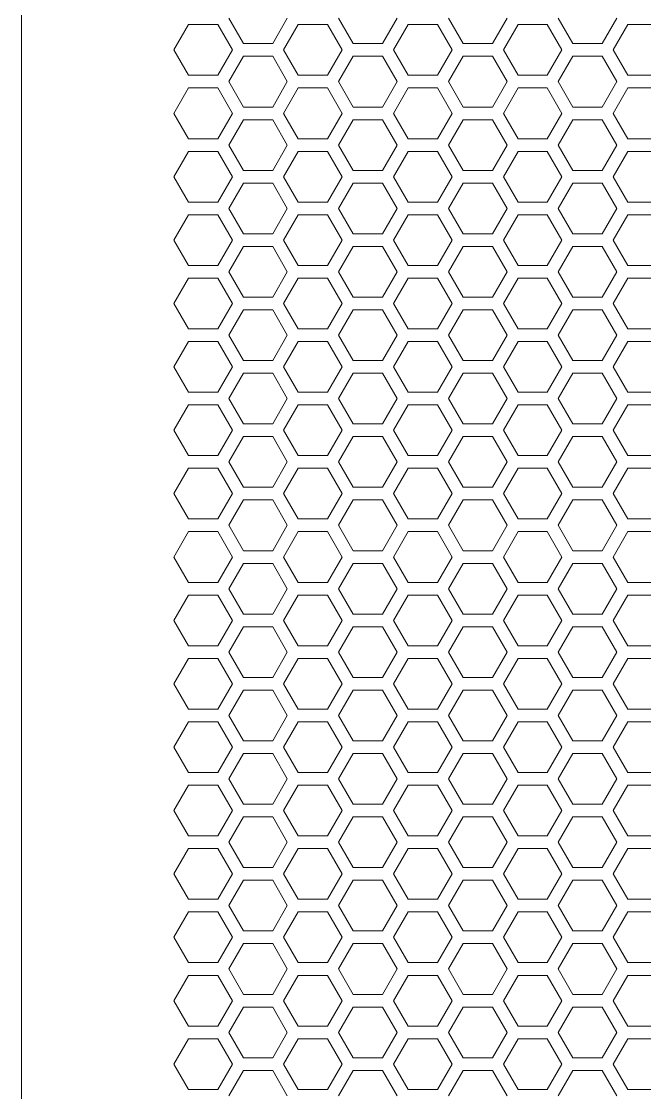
# Model space of a CAD drawing. Header units: millimetres. Extents: x 0 to 60, y -18 to 180.
# Drawn here: x 0 to 14.74, y 32.68 to 58.03 of the extents above; entities that cross this region are included whole.
import ezdxf

# ---------------------------------------------------------------- set-up
doc = ezdxf.new("R2010")
doc.units = ezdxf.units.MM

msp = doc.modelspace()

# ---------------------------------------------------------------- linework, layer by layer
at = {"lineweight": 5}
msp.add_line((0, 179), (0, 0), dxfattribs=at)
at = {"color": 0, "lineweight": 5}
for p, q in [((4.902, 58.108), (5.249, 57.508)), ((5.942, 57.508), (6.288, 58.108)), ((7.5, 58.108), (7.847, 57.508)), ((8.54, 57.508), (8.886, 58.108)), ((10.098, 58.108), (10.445, 57.508)), ((11.138, 57.508), (11.484, 58.108)), ((12.696, 58.108), (13.043, 57.508)), ((13.736, 57.508), (14.082, 58.108)), ((3.95, 57.958), (3.603, 57.358)), ((4.643, 57.958), (3.95, 57.958)), ((4.989, 57.358), (4.643, 57.958)), ((6.548, 57.958), (6.201, 57.358)), ((7.241, 57.958), (6.548, 57.958)), ((7.587, 57.358), (7.241, 57.958)), ((9.146, 57.958), (8.799, 57.358)), ((9.839, 57.958), (9.146, 57.958)), ((10.185, 57.358), (9.839, 57.958)), ((11.744, 57.958), (11.397, 57.358)), ((12.437, 57.958), (11.744, 57.958)), ((12.783, 57.358), (12.437, 57.958)), ((14.342, 57.958), (13.995, 57.358)), ((15.035, 57.958), (14.342, 57.958)), ((3.603, 57.358), (3.95, 56.758)), ((4.643, 56.758), (4.989, 57.358)), ((5.249, 57.508), (5.942, 57.508)), ((6.201, 57.358), (6.548, 56.758)), ((7.241, 56.758), (7.587, 57.358)), ((7.847, 57.508), (8.54, 57.508)), ((8.799, 57.358), (9.146, 56.758)), ((9.839, 56.758), (10.185, 57.358)), ((10.445, 57.508), (11.138, 57.508)), ((11.397, 57.358), (11.744, 56.758)), ((12.437, 56.758), (12.783, 57.358)), ((13.043, 57.508), (13.736, 57.508)), ((13.995, 57.358), (14.342, 56.758)), ((5.249, 57.208), (4.902, 56.608)), ((5.942, 57.208), (5.249, 57.208)), ((6.288, 56.608), (5.942, 57.208)), ((7.847, 57.208), (7.5, 56.608)), ((8.54, 57.208), (7.847, 57.208)), ((8.886, 56.608), (8.54, 57.208)), ((10.445, 57.208), (10.098, 56.608)), ((11.138, 57.208), (10.445, 57.208)), ((11.484, 56.608), (11.138, 57.208)), ((13.043, 57.208), (12.696, 56.608)), ((13.736, 57.208), (13.043, 57.208)), ((14.082, 56.608), (13.736, 57.208)), ((3.95, 56.758), (4.643, 56.758)), ((4.902, 56.608), (5.249, 56.008)), ((5.942, 56.008), (6.288, 56.608)), ((6.548, 56.758), (7.241, 56.758)), ((7.5, 56.608), (7.847, 56.008)), ((8.54, 56.008), (8.886, 56.608)), ((9.146, 56.758), (9.839, 56.758)), ((10.098, 56.608), (10.445, 56.008)), ((11.138, 56.008), (11.484, 56.608)), ((11.744, 56.758), (12.437, 56.758)), ((12.696, 56.608), (13.043, 56.008)), ((13.736, 56.008), (14.082, 56.608)), ((14.342, 56.758), (15.035, 56.758)), ((3.95, 56.458), (3.603, 55.858)), ((4.643, 56.458), (3.95, 56.458)), ((4.989, 55.858), (4.643, 56.458)), ((6.548, 56.458), (6.201, 55.858)), ((7.241, 56.458), (6.548, 56.458)), ((7.587, 55.858), (7.241, 56.458)), ((9.146, 56.458), (8.799, 55.858)), ((9.839, 56.458), (9.146, 56.458)), ((10.185, 55.858), (9.839, 56.458)), ((11.744, 56.458), (11.397, 55.858)), ((12.437, 56.458), (11.744, 56.458)), ((12.783, 55.858), (12.437, 56.458)), ((14.342, 56.458), (13.995, 55.858)), ((15.035, 56.458), (14.342, 56.458)), ((3.603, 55.858), (3.95, 55.258)), ((4.643, 55.258), (4.989, 55.858)), ((5.249, 56.008), (5.942, 56.008)), ((6.201, 55.858), (6.548, 55.258)), ((7.241, 55.258), (7.587, 55.858)), ((7.847, 56.008), (8.54, 56.008)), ((8.799, 55.858), (9.146, 55.258)), ((9.839, 55.258), (10.185, 55.858)), ((10.445, 56.008), (11.138, 56.008)), ((11.397, 55.858), (11.744, 55.258)), ((12.437, 55.258), (12.783, 55.858)), ((13.043, 56.008), (13.736, 56.008)), ((13.995, 55.858), (14.342, 55.258)), ((5.249, 55.708), (4.902, 55.108)), ((5.942, 55.708), (5.249, 55.708)), ((6.288, 55.108), (5.942, 55.708)), ((7.847, 55.708), (7.5, 55.108)), ((8.54, 55.708), (7.847, 55.708)), ((8.886, 55.108), (8.54, 55.708)), ((10.445, 55.708), (10.098, 55.108)), ((11.138, 55.708), (10.445, 55.708)), ((11.484, 55.108), (11.138, 55.708)), ((13.043, 55.708), (12.696, 55.108)), ((13.736, 55.708), (13.043, 55.708)), ((14.082, 55.108), (13.736, 55.708)), ((3.95, 55.258), (4.643, 55.258)), ((4.902, 55.108), (5.249, 54.508)), ((5.942, 54.508), (6.288, 55.108)), ((6.548, 55.258), (7.241, 55.258)), ((7.5, 55.108), (7.847, 54.508)), ((8.54, 54.508), (8.886, 55.108)), ((9.146, 55.258), (9.839, 55.258)), ((10.098, 55.108), (10.445, 54.508)), ((11.138, 54.508), (11.484, 55.108)), ((11.744, 55.258), (12.437, 55.258)), ((12.696, 55.108), (13.043, 54.508)), ((13.736, 54.508), (14.082, 55.108)), ((14.342, 55.258), (15.035, 55.258)), ((3.95, 54.958), (3.603, 54.358)), ((4.643, 54.958), (3.95, 54.958)), ((4.989, 54.358), (4.643, 54.958)), ((6.548, 54.958), (6.201, 54.358)), ((7.241, 54.958), (6.548, 54.958)), ((7.587, 54.358), (7.241, 54.958)), ((9.146, 54.958), (8.799, 54.358)), ((9.839, 54.958), (9.146, 54.958)), ((10.185, 54.358), (9.839, 54.958)), ((11.744, 54.958), (11.397, 54.358)), ((12.437, 54.958), (11.744, 54.958)), ((12.783, 54.358), (12.437, 54.958)), ((14.342, 54.958), (13.995, 54.358)), ((15.035, 54.958), (14.342, 54.958)), ((5.249, 54.508), (5.942, 54.508)), ((7.847, 54.508), (8.54, 54.508)), ((10.445, 54.508), (11.138, 54.508)), ((13.043, 54.508), (13.736, 54.508)), ((3.603, 54.358), (3.95, 53.758)), ((4.643, 53.758), (4.989, 54.358)), ((6.201, 54.358), (6.548, 53.758)), ((7.241, 53.758), (7.587, 54.358)), ((8.799, 54.358), (9.146, 53.758)), ((9.839, 53.758), (10.185, 54.358)), ((11.397, 54.358), (11.744, 53.758)), ((12.437, 53.758), (12.783, 54.358)), ((13.995, 54.358), (14.342, 53.758)), ((5.249, 54.208), (4.902, 53.608)), ((5.942, 54.208), (5.249, 54.208)), ((6.288, 53.608), (5.942, 54.208)), ((7.847, 54.208), (7.5, 53.608)), ((8.54, 54.208), (7.847, 54.208)), ((8.886, 53.608), (8.54, 54.208)), ((10.445, 54.208), (10.098, 53.608)), ((11.138, 54.208), (10.445, 54.208)), ((11.484, 53.608), (11.138, 54.208)), ((13.043, 54.208), (12.696, 53.608)), ((13.736, 54.208), (13.043, 54.208)), ((14.082, 53.608), (13.736, 54.208)), ((3.95, 53.758), (4.643, 53.758)), ((6.548, 53.758), (7.241, 53.758)), ((9.146, 53.758), (9.839, 53.758)), ((11.744, 53.758), (12.437, 53.758)), ((14.342, 53.758), (15.035, 53.758)), ((4.902, 53.608), (5.249, 53.008)), ((5.942, 53.008), (6.288, 53.608)), ((7.5, 53.608), (7.847, 53.008)), ((8.54, 53.008), (8.886, 53.608)), ((10.098, 53.608), (10.445, 53.008)), ((11.138, 53.008), (11.484, 53.608)), ((12.696, 53.608), (13.043, 53.008)), ((13.736, 53.008), (14.082, 53.608)), ((3.95, 53.458), (3.603, 52.858)), ((4.643, 53.458), (3.95, 53.458)), ((4.989, 52.858), (4.643, 53.458)), ((6.548, 53.458), (6.201, 52.858)), ((7.241, 53.458), (6.548, 53.458)), ((7.587, 52.858), (7.241, 53.458)), ((9.146, 53.458), (8.799, 52.858)), ((9.839, 53.458), (9.146, 53.458)), ((10.185, 52.858), (9.839, 53.458)), ((11.744, 53.458), (11.397, 52.858)), ((12.437, 53.458), (11.744, 53.458)), ((12.783, 52.858), (12.437, 53.458)), ((14.342, 53.458), (13.995, 52.858)), ((15.035, 53.458), (14.342, 53.458)), ((5.249, 53.008), (5.942, 53.008)), ((7.847, 53.008), (8.54, 53.008)), ((10.445, 53.008), (11.138, 53.008)), ((13.043, 53.008), (13.736, 53.008)), ((3.603, 52.858), (3.95, 52.258)), ((4.643, 52.258), (4.989, 52.858)), ((6.201, 52.858), (6.548, 52.258)), ((7.241, 52.258), (7.587, 52.858)), ((8.799, 52.858), (9.146, 52.258)), ((9.839, 52.258), (10.185, 52.858)), ((11.397, 52.858), (11.744, 52.258)), ((12.437, 52.258), (12.783, 52.858)), ((13.995, 52.858), (14.342, 52.258)), ((5.249, 52.708), (4.902, 52.108)), ((5.942, 52.708), (5.249, 52.708)), ((6.288, 52.108), (5.942, 52.708)), ((7.847, 52.708), (7.5, 52.108)), ((8.54, 52.708), (7.847, 52.708)), ((8.886, 52.108), (8.54, 52.708)), ((10.445, 52.708), (10.098, 52.108)), ((11.138, 52.708), (10.445, 52.708)), ((11.484, 52.108), (11.138, 52.708)), ((13.043, 52.708), (12.696, 52.108)), ((13.736, 52.708), (13.043, 52.708)), ((14.082, 52.108), (13.736, 52.708)), ((3.95, 52.258), (4.643, 52.258)), ((6.548, 52.258), (7.241, 52.258)), ((9.146, 52.258), (9.839, 52.258)), ((11.744, 52.258), (12.437, 52.258)), ((14.342, 52.258), (15.035, 52.258)), ((4.902, 52.108), (5.249, 51.508)), ((5.942, 51.508), (6.288, 52.108)), ((7.5, 52.108), (7.847, 51.508)), ((8.54, 51.508), (8.886, 52.108)), ((10.098, 52.108), (10.445, 51.508)), ((11.138, 51.508), (11.484, 52.108)), ((12.696, 52.108), (13.043, 51.508)), ((13.736, 51.508), (14.082, 52.108)), ((3.95, 51.958), (3.603, 51.358)), ((4.643, 51.958), (3.95, 51.958)), ((4.989, 51.358), (4.643, 51.958)), ((6.548, 51.958), (6.201, 51.358)), ((7.241, 51.958), (6.548, 51.958)), ((7.587, 51.358), (7.241, 51.958)), ((9.146, 51.958), (8.799, 51.358)), ((9.839, 51.958), (9.146, 51.958)), ((10.185, 51.358), (9.839, 51.958)), ((11.744, 51.958), (11.397, 51.358)), ((12.437, 51.958), (11.744, 51.958)), ((12.783, 51.358), (12.437, 51.958)), ((14.342, 51.958), (13.995, 51.358)), ((15.035, 51.958), (14.342, 51.958)), ((5.249, 51.508), (5.942, 51.508)), ((7.847, 51.508), (8.54, 51.508)), ((10.445, 51.508), (11.138, 51.508)), ((13.043, 51.508), (13.736, 51.508)), ((3.603, 51.358), (3.95, 50.758)), ((4.643, 50.758), (4.989, 51.358)), ((5.249, 51.208), (4.902, 50.608)), ((5.942, 51.208), (5.249, 51.208)), ((6.288, 50.608), (5.942, 51.208)), ((6.201, 51.358), (6.548, 50.758)), ((7.241, 50.758), (7.587, 51.358)), ((7.847, 51.208), (7.5, 50.608)), ((8.54, 51.208), (7.847, 51.208)), ((8.886, 50.608), (8.54, 51.208)), ((8.799, 51.358), (9.146, 50.758)), ((9.839, 50.758), (10.185, 51.358)), ((10.445, 51.208), (10.098, 50.608)), ((11.138, 51.208), (10.445, 51.208)), ((11.484, 50.608), (11.138, 51.208)), ((11.397, 51.358), (11.744, 50.758)), ((12.437, 50.758), (12.783, 51.358)), ((13.043, 51.208), (12.696, 50.608)), ((13.736, 51.208), (13.043, 51.208)), ((14.082, 50.608), (13.736, 51.208)), ((13.995, 51.358), (14.342, 50.758)), ((3.95, 50.758), (4.643, 50.758)), ((6.548, 50.758), (7.241, 50.758)), ((9.146, 50.758), (9.839, 50.758)), ((11.744, 50.758), (12.437, 50.758)), ((14.342, 50.758), (15.035, 50.758)), ((3.95, 50.458), (3.603, 49.858)), ((4.643, 50.458), (3.95, 50.458)), ((4.989, 49.858), (4.643, 50.458)), ((4.902, 50.608), (5.249, 50.008)), ((5.942, 50.008), (6.288, 50.608)), ((6.548, 50.458), (6.201, 49.858)), ((7.241, 50.458), (6.548, 50.458)), ((7.587, 49.858), (7.241, 50.458)), ((7.5, 50.608), (7.847, 50.008)), ((8.54, 50.008), (8.886, 50.608)), ((9.146, 50.458), (8.799, 49.858)), ((9.839, 50.458), (9.146, 50.458)), ((10.185, 49.858), (9.839, 50.458)), ((10.098, 50.608), (10.445, 50.008)), ((11.138, 50.008), (11.484, 50.608)), ((11.744, 50.458), (11.397, 49.858)), ((12.437, 50.458), (11.744, 50.458)), ((12.783, 49.858), (12.437, 50.458)), ((12.696, 50.608), (13.043, 50.008)), ((13.736, 50.008), (14.082, 50.608)), ((14.342, 50.458), (13.995, 49.858)), ((15.035, 50.458), (14.342, 50.458)), ((5.249, 50.008), (5.942, 50.008)), ((7.847, 50.008), (8.54, 50.008)), ((10.445, 50.008), (11.138, 50.008)), ((13.043, 50.008), (13.736, 50.008)), ((3.603, 49.858), (3.95, 49.258)), ((4.643, 49.258), (4.989, 49.858)), ((5.249, 49.708), (4.902, 49.108)), ((5.942, 49.708), (5.249, 49.708)), ((6.288, 49.108), (5.942, 49.708)), ((6.201, 49.858), (6.548, 49.258)), ((7.241, 49.258), (7.587, 49.858)), ((7.847, 49.708), (7.5, 49.108)), ((8.54, 49.708), (7.847, 49.708)), ((8.886, 49.108), (8.54, 49.708)), ((8.799, 49.858), (9.146, 49.258)), ((9.839, 49.258), (10.185, 49.858)), ((10.445, 49.708), (10.098, 49.108)), ((11.138, 49.708), (10.445, 49.708)), ((11.484, 49.108), (11.138, 49.708)), ((11.397, 49.858), (11.744, 49.258)), ((12.437, 49.258), (12.783, 49.858)), ((13.043, 49.708), (12.696, 49.108)), ((13.736, 49.708), (13.043, 49.708)), ((14.082, 49.108), (13.736, 49.708)), ((13.995, 49.858), (14.342, 49.258)), ((3.95, 49.258), (4.643, 49.258)), ((6.548, 49.258), (7.241, 49.258)), ((9.146, 49.258), (9.839, 49.258)), ((11.744, 49.258), (12.437, 49.258)), ((14.342, 49.258), (15.035, 49.258)), ((3.95, 48.958), (3.603, 48.358)), ((4.643, 48.958), (3.95, 48.958)), ((4.989, 48.358), (4.643, 48.958)), ((4.902, 49.108), (5.249, 48.508)), ((5.942, 48.508), (6.288, 49.108)), ((6.548, 48.958), (6.201, 48.358)), ((7.241, 48.958), (6.548, 48.958)), ((7.587, 48.358), (7.241, 48.958)), ((7.5, 49.108), (7.847, 48.508)), ((8.54, 48.508), (8.886, 49.108)), ((9.146, 48.958), (8.799, 48.358)), ((9.839, 48.958), (9.146, 48.958)), ((10.185, 48.358), (9.839, 48.958)), ((10.098, 49.108), (10.445, 48.508)), ((11.138, 48.508), (11.484, 49.108)), ((11.744, 48.958), (11.397, 48.358)), ((12.437, 48.958), (11.744, 48.958)), ((12.783, 48.358), (12.437, 48.958)), ((12.696, 49.108), (13.043, 48.508)), ((13.736, 48.508), (14.082, 49.108)), ((14.342, 48.958), (13.995, 48.358)), ((15.035, 48.958), (14.342, 48.958)), ((5.249, 48.508), (5.942, 48.508)), ((7.847, 48.508), (8.54, 48.508)), ((10.445, 48.508), (11.138, 48.508)), ((13.043, 48.508), (13.736, 48.508)), ((3.603, 48.358), (3.95, 47.758)), ((4.643, 47.758), (4.989, 48.358)), ((5.249, 48.208), (4.902, 47.608)), ((5.942, 48.208), (5.249, 48.208)), ((6.288, 47.608), (5.942, 48.208)), ((6.201, 48.358), (6.548, 47.758)), ((7.241, 47.758), (7.587, 48.358)), ((7.847, 48.208), (7.5, 47.608)), ((8.54, 48.208), (7.847, 48.208)), ((8.886, 47.608), (8.54, 48.208)), ((8.799, 48.358), (9.146, 47.758)), ((9.839, 47.758), (10.185, 48.358)), ((10.445, 48.208), (10.098, 47.608)), ((11.138, 48.208), (10.445, 48.208)), ((11.484, 47.608), (11.138, 48.208)), ((11.397, 48.358), (11.744, 47.758)), ((12.437, 47.758), (12.783, 48.358)), ((13.043, 48.208), (12.696, 47.608)), ((13.736, 48.208), (13.043, 48.208)), ((14.082, 47.608), (13.736, 48.208)), ((13.995, 48.358), (14.342, 47.758)), ((3.95, 47.758), (4.643, 47.758)), ((6.548, 47.758), (7.241, 47.758)), ((9.146, 47.758), (9.839, 47.758)), ((11.744, 47.758), (12.437, 47.758)), ((14.342, 47.758), (15.035, 47.758)), ((3.95, 47.458), (3.603, 46.858)), ((4.643, 47.458), (3.95, 47.458)), ((4.989, 46.858), (4.643, 47.458)), ((4.902, 47.608), (5.249, 47.008)), ((5.942, 47.008), (6.288, 47.608)), ((6.548, 47.458), (6.201, 46.858)), ((7.241, 47.458), (6.548, 47.458)), ((7.587, 46.858), (7.241, 47.458)), ((7.5, 47.608), (7.847, 47.008)), ((8.54, 47.008), (8.886, 47.608)), ((9.146, 47.458), (8.799, 46.858)), ((9.839, 47.458), (9.146, 47.458)), ((10.185, 46.858), (9.839, 47.458)), ((10.098, 47.608), (10.445, 47.008)), ((11.138, 47.008), (11.484, 47.608)), ((11.744, 47.458), (11.397, 46.858)), ((12.437, 47.458), (11.744, 47.458)), ((12.783, 46.858), (12.437, 47.458)), ((12.696, 47.608), (13.043, 47.008)), ((13.736, 47.008), (14.082, 47.608)), ((14.342, 47.458), (13.995, 46.858)), ((15.035, 47.458), (14.342, 47.458)), ((5.249, 47.008), (5.942, 47.008)), ((7.847, 47.008), (8.54, 47.008)), ((10.445, 47.008), (11.138, 47.008)), ((13.043, 47.008), (13.736, 47.008)), ((3.603, 46.858), (3.95, 46.258)), ((4.643, 46.258), (4.989, 46.858)), ((5.249, 46.708), (4.902, 46.108)), ((5.942, 46.708), (5.249, 46.708)), ((6.288, 46.108), (5.942, 46.708)), ((6.201, 46.858), (6.548, 46.258)), ((7.241, 46.258), (7.587, 46.858)), ((7.847, 46.708), (7.5, 46.108)), ((8.54, 46.708), (7.847, 46.708)), ((8.886, 46.108), (8.54, 46.708)), ((8.799, 46.858), (9.146, 46.258)), ((9.839, 46.258), (10.185, 46.858)), ((10.445, 46.708), (10.098, 46.108)), ((11.138, 46.708), (10.445, 46.708)), ((11.484, 46.108), (11.138, 46.708)), ((11.397, 46.858), (11.744, 46.258)), ((12.437, 46.258), (12.783, 46.858)), ((13.043, 46.708), (12.696, 46.108)), ((13.736, 46.708), (13.043, 46.708)), ((14.082, 46.108), (13.736, 46.708)), ((13.995, 46.858), (14.342, 46.258)), ((3.95, 46.258), (4.643, 46.258)), ((6.548, 46.258), (7.241, 46.258)), ((9.146, 46.258), (9.839, 46.258)), ((11.744, 46.258), (12.437, 46.258)), ((14.342, 46.258), (15.035, 46.258)), ((3.95, 45.958), (3.603, 45.358)), ((4.643, 45.958), (3.95, 45.958)), ((4.989, 45.358), (4.643, 45.958)), ((4.902, 46.108), (5.249, 45.508)), ((5.942, 45.508), (6.288, 46.108)), ((6.548, 45.958), (6.201, 45.358)), ((7.241, 45.958), (6.548, 45.958)), ((7.587, 45.358), (7.241, 45.958)), ((7.5, 46.108), (7.847, 45.508)), ((8.54, 45.508), (8.886, 46.108)), ((9.146, 45.958), (8.799, 45.358)), ((9.839, 45.958), (9.146, 45.958)), ((10.185, 45.358), (9.839, 45.958)), ((10.098, 46.108), (10.445, 45.508)), ((11.138, 45.508), (11.484, 46.108)), ((11.744, 45.958), (11.397, 45.358)), ((12.437, 45.958), (11.744, 45.958)), ((12.783, 45.358), (12.437, 45.958)), ((12.696, 46.108), (13.043, 45.508)), ((13.736, 45.508), (14.082, 46.108)), ((14.342, 45.958), (13.995, 45.358)), ((15.035, 45.958), (14.342, 45.958)), ((5.249, 45.508), (5.942, 45.508)), ((7.847, 45.508), (8.54, 45.508)), ((10.445, 45.508), (11.138, 45.508)), ((13.043, 45.508), (13.736, 45.508)), ((3.603, 45.358), (3.95, 44.758)), ((4.643, 44.758), (4.989, 45.358)), ((5.249, 45.208), (4.902, 44.608)), ((5.942, 45.208), (5.249, 45.208)), ((6.288, 44.608), (5.942, 45.208)), ((6.201, 45.358), (6.548, 44.758)), ((7.241, 44.758), (7.587, 45.358)), ((7.847, 45.208), (7.5, 44.608)), ((8.54, 45.208), (7.847, 45.208)), ((8.886, 44.608), (8.54, 45.208)), ((8.799, 45.358), (9.146, 44.758)), ((9.839, 44.758), (10.185, 45.358)), ((10.445, 45.208), (10.098, 44.608)), ((11.138, 45.208), (10.445, 45.208)), ((11.484, 44.608), (11.138, 45.208)), ((11.397, 45.358), (11.744, 44.758)), ((12.437, 44.758), (12.783, 45.358)), ((13.043, 45.208), (12.696, 44.608)), ((13.736, 45.208), (13.043, 45.208)), ((14.082, 44.608), (13.736, 45.208)), ((13.995, 45.358), (14.342, 44.758)), ((3.95, 44.758), (4.643, 44.758)), ((6.548, 44.758), (7.241, 44.758)), ((9.146, 44.758), (9.839, 44.758)), ((11.744, 44.758), (12.437, 44.758)), ((14.342, 44.758), (15.035, 44.758)), ((3.95, 44.458), (3.603, 43.858)), ((4.643, 44.458), (3.95, 44.458)), ((4.989, 43.858), (4.643, 44.458)), ((4.902, 44.608), (5.249, 44.008)), ((5.942, 44.008), (6.288, 44.608)), ((6.548, 44.458), (6.201, 43.858)), ((7.241, 44.458), (6.548, 44.458)), ((7.587, 43.858), (7.241, 44.458)), ((7.5, 44.608), (7.847, 44.008)), ((8.54, 44.008), (8.886, 44.608)), ((9.146, 44.458), (8.799, 43.858)), ((9.839, 44.458), (9.146, 44.458)), ((10.185, 43.858), (9.839, 44.458)), ((10.098, 44.608), (10.445, 44.008)), ((11.138, 44.008), (11.484, 44.608)), ((11.744, 44.458), (11.397, 43.858)), ((12.437, 44.458), (11.744, 44.458)), ((12.783, 43.858), (12.437, 44.458)), ((12.696, 44.608), (13.043, 44.008)), ((13.736, 44.008), (14.082, 44.608)), ((14.342, 44.458), (13.995, 43.858)), ((15.035, 44.458), (14.342, 44.458)), ((3.603, 43.858), (3.95, 43.258)), ((4.643, 43.258), (4.989, 43.858)), ((5.249, 44.008), (5.942, 44.008)), ((6.201, 43.858), (6.548, 43.258)), ((7.241, 43.258), (7.587, 43.858)), ((7.847, 44.008), (8.54, 44.008)), ((8.799, 43.858), (9.146, 43.258)), ((9.839, 43.258), (10.185, 43.858)), ((10.445, 44.008), (11.138, 44.008)), ((11.397, 43.858), (11.744, 43.258)), ((12.437, 43.258), (12.783, 43.858)), ((13.043, 44.008), (13.736, 44.008)), ((13.995, 43.858), (14.342, 43.258)), ((5.249, 43.708), (4.902, 43.108)), ((5.942, 43.708), (5.249, 43.708)), ((6.288, 43.108), (5.942, 43.708)), ((7.847, 43.708), (7.5, 43.108)), ((8.54, 43.708), (7.847, 43.708)), ((8.886, 43.108), (8.54, 43.708)), ((10.445, 43.708), (10.098, 43.108)), ((11.138, 43.708), (10.445, 43.708)), ((11.484, 43.108), (11.138, 43.708)), ((13.043, 43.708), (12.696, 43.108)), ((13.736, 43.708), (13.043, 43.708)), ((14.082, 43.108), (13.736, 43.708)), ((3.95, 43.258), (4.643, 43.258)), ((4.902, 43.108), (5.249, 42.508)), ((5.942, 42.508), (6.288, 43.108)), ((6.548, 43.258), (7.241, 43.258)), ((7.5, 43.108), (7.847, 42.508)), ((8.54, 42.508), (8.886, 43.108)), ((9.146, 43.258), (9.839, 43.258)), ((10.098, 43.108), (10.445, 42.508)), ((11.138, 42.508), (11.484, 43.108)), ((11.744, 43.258), (12.437, 43.258)), ((12.696, 43.108), (13.043, 42.508)), ((13.736, 42.508), (14.082, 43.108)), ((14.342, 43.258), (15.035, 43.258)), ((3.95, 42.958), (3.603, 42.358)), ((4.643, 42.958), (3.95, 42.958)), ((4.989, 42.358), (4.643, 42.958)), ((6.548, 42.958), (6.201, 42.358)), ((7.241, 42.958), (6.548, 42.958)), ((7.587, 42.358), (7.241, 42.958)), ((9.146, 42.958), (8.799, 42.358)), ((9.839, 42.958), (9.146, 42.958)), ((10.185, 42.358), (9.839, 42.958)), ((11.744, 42.958), (11.397, 42.358)), ((12.437, 42.958), (11.744, 42.958)), ((12.783, 42.358), (12.437, 42.958)), ((14.342, 42.958), (13.995, 42.358)), ((15.035, 42.958), (14.342, 42.958)), ((3.603, 42.358), (3.95, 41.758)), ((4.643, 41.758), (4.989, 42.358)), ((5.249, 42.508), (5.942, 42.508)), ((6.201, 42.358), (6.548, 41.758)), ((7.241, 41.758), (7.587, 42.358)), ((7.847, 42.508), (8.54, 42.508)), ((8.799, 42.358), (9.146, 41.758)), ((9.839, 41.758), (10.185, 42.358)), ((10.445, 42.508), (11.138, 42.508)), ((11.397, 42.358), (11.744, 41.758)), ((12.437, 41.758), (12.783, 42.358)), ((13.043, 42.508), (13.736, 42.508)), ((13.995, 42.358), (14.342, 41.758)), ((5.249, 42.208), (4.902, 41.608)), ((5.942, 42.208), (5.249, 42.208)), ((6.288, 41.608), (5.942, 42.208)), ((7.847, 42.208), (7.5, 41.608)), ((8.54, 42.208), (7.847, 42.208)), ((8.886, 41.608), (8.54, 42.208)), ((10.445, 42.208), (10.098, 41.608)), ((11.138, 42.208), (10.445, 42.208)), ((11.484, 41.608), (11.138, 42.208)), ((13.043, 42.208), (12.696, 41.608)), ((13.736, 42.208), (13.043, 42.208)), ((14.082, 41.608), (13.736, 42.208)), ((3.95, 41.758), (4.643, 41.758)), ((4.902, 41.608), (5.249, 41.008)), ((5.942, 41.008), (6.288, 41.608)), ((6.548, 41.758), (7.241, 41.758)), ((7.5, 41.608), (7.847, 41.008)), ((8.54, 41.008), (8.886, 41.608)), ((9.146, 41.758), (9.839, 41.758)), ((10.098, 41.608), (10.445, 41.008)), ((11.138, 41.008), (11.484, 41.608)), ((11.744, 41.758), (12.437, 41.758)), ((12.696, 41.608), (13.043, 41.008)), ((13.736, 41.008), (14.082, 41.608)), ((14.342, 41.758), (15.035, 41.758)), ((3.95, 41.458), (3.603, 40.858)), ((4.643, 41.458), (3.95, 41.458)), ((4.989, 40.858), (4.643, 41.458)), ((6.548, 41.458), (6.201, 40.858)), ((7.241, 41.458), (6.548, 41.458)), ((7.587, 40.858), (7.241, 41.458)), ((9.146, 41.458), (8.799, 40.858)), ((9.839, 41.458), (9.146, 41.458)), ((10.185, 40.858), (9.839, 41.458)), ((11.744, 41.458), (11.397, 40.858)), ((12.437, 41.458), (11.744, 41.458)), ((12.783, 40.858), (12.437, 41.458)), ((14.342, 41.458), (13.995, 40.858)), ((15.035, 41.458), (14.342, 41.458)), ((3.603, 40.858), (3.95, 40.258)), ((4.643, 40.258), (4.989, 40.858)), ((5.249, 41.008), (5.942, 41.008)), ((6.201, 40.858), (6.548, 40.258)), ((7.241, 40.258), (7.587, 40.858)), ((7.847, 41.008), (8.54, 41.008)), ((8.799, 40.858), (9.146, 40.258)), ((9.839, 40.258), (10.185, 40.858)), ((10.445, 41.008), (11.138, 41.008)), ((11.397, 40.858), (11.744, 40.258)), ((12.437, 40.258), (12.783, 40.858)), ((13.043, 41.008), (13.736, 41.008)), ((13.995, 40.858), (14.342, 40.258)), ((5.249, 40.708), (4.902, 40.108)), ((5.942, 40.708), (5.249, 40.708)), ((6.288, 40.108), (5.942, 40.708)), ((7.847, 40.708), (7.5, 40.108)), ((8.54, 40.708), (7.847, 40.708)), ((8.886, 40.108), (8.54, 40.708)), ((10.445, 40.708), (10.098, 40.108)), ((11.138, 40.708), (10.445, 40.708)), ((11.484, 40.108), (11.138, 40.708)), ((13.043, 40.708), (12.696, 40.108)), ((13.736, 40.708), (13.043, 40.708)), ((14.082, 40.108), (13.736, 40.708)), ((3.95, 40.258), (4.643, 40.258)), ((4.902, 40.108), (5.249, 39.508)), ((5.942, 39.508), (6.288, 40.108)), ((6.548, 40.258), (7.241, 40.258)), ((7.5, 40.108), (7.847, 39.508)), ((8.54, 39.508), (8.886, 40.108)), ((9.146, 40.258), (9.839, 40.258)), ((10.098, 40.108), (10.445, 39.508)), ((11.138, 39.508), (11.484, 40.108)), ((11.744, 40.258), (12.437, 40.258)), ((12.696, 40.108), (13.043, 39.508)), ((13.736, 39.508), (14.082, 40.108)), ((14.342, 40.258), (15.035, 40.258)), ((3.95, 39.958), (3.603, 39.358)), ((4.643, 39.958), (3.95, 39.958)), ((4.989, 39.358), (4.643, 39.958)), ((6.548, 39.958), (6.201, 39.358)), ((7.241, 39.958), (6.548, 39.958)), ((7.587, 39.358), (7.241, 39.958)), ((9.146, 39.958), (8.799, 39.358)), ((9.839, 39.958), (9.146, 39.958)), ((10.185, 39.358), (9.839, 39.958)), ((11.744, 39.958), (11.397, 39.358)), ((12.437, 39.958), (11.744, 39.958)), ((12.783, 39.358), (12.437, 39.958)), ((14.342, 39.958), (13.995, 39.358)), ((15.035, 39.958), (14.342, 39.958)), ((3.603, 39.358), (3.95, 38.758)), ((4.643, 38.758), (4.989, 39.358)), ((5.249, 39.508), (5.942, 39.508)), ((6.201, 39.358), (6.548, 38.758)), ((7.241, 38.758), (7.587, 39.358)), ((7.847, 39.508), (8.54, 39.508)), ((8.799, 39.358), (9.146, 38.758)), ((9.839, 38.758), (10.185, 39.358)), ((10.445, 39.508), (11.138, 39.508)), ((11.397, 39.358), (11.744, 38.758)), ((12.437, 38.758), (12.783, 39.358)), ((13.043, 39.508), (13.736, 39.508)), ((13.995, 39.358), (14.342, 38.758)), ((5.249, 39.208), (4.902, 38.608)), ((5.942, 39.208), (5.249, 39.208)), ((6.288, 38.608), (5.942, 39.208)), ((7.847, 39.208), (7.5, 38.608)), ((8.54, 39.208), (7.847, 39.208)), ((8.886, 38.608), (8.54, 39.208)), ((10.445, 39.208), (10.098, 38.608)), ((11.138, 39.208), (10.445, 39.208)), ((11.484, 38.608), (11.138, 39.208)), ((13.043, 39.208), (12.696, 38.608)), ((13.736, 39.208), (13.043, 39.208)), ((14.082, 38.608), (13.736, 39.208)), ((3.95, 38.758), (4.643, 38.758)), ((4.902, 38.608), (5.249, 38.008)), ((5.942, 38.008), (6.288, 38.608)), ((6.548, 38.758), (7.241, 38.758)), ((7.5, 38.608), (7.847, 38.008)), ((8.54, 38.008), (8.886, 38.608)), ((9.146, 38.758), (9.839, 38.758)), ((10.098, 38.608), (10.445, 38.008)), ((11.138, 38.008), (11.484, 38.608)), ((11.744, 38.758), (12.437, 38.758)), ((12.696, 38.608), (13.043, 38.008)), ((13.736, 38.008), (14.082, 38.608)), ((14.342, 38.758), (15.035, 38.758)), ((3.95, 38.458), (3.603, 37.858)), ((4.643, 38.458), (3.95, 38.458)), ((4.989, 37.858), (4.643, 38.458)), ((6.548, 38.458), (6.201, 37.858)), ((7.241, 38.458), (6.548, 38.458)), ((7.587, 37.858), (7.241, 38.458)), ((9.146, 38.458), (8.799, 37.858)), ((9.839, 38.458), (9.146, 38.458)), ((10.185, 37.858), (9.839, 38.458)), ((11.744, 38.458), (11.397, 37.858)), ((12.437, 38.458), (11.744, 38.458)), ((12.783, 37.858), (12.437, 38.458)), ((14.342, 38.458), (13.995, 37.858)), ((15.035, 38.458), (14.342, 38.458)), ((3.603, 37.858), (3.95, 37.258)), ((4.643, 37.258), (4.989, 37.858)), ((5.249, 38.008), (5.942, 38.008)), ((6.201, 37.858), (6.548, 37.258)), ((7.241, 37.258), (7.587, 37.858)), ((7.847, 38.008), (8.54, 38.008)), ((8.799, 37.858), (9.146, 37.258)), ((9.839, 37.258), (10.185, 37.858)), ((10.445, 38.008), (11.138, 38.008)), ((11.397, 37.858), (11.744, 37.258)), ((12.437, 37.258), (12.783, 37.858)), ((13.043, 38.008), (13.736, 38.008)), ((13.995, 37.858), (14.342, 37.258)), ((5.249, 37.708), (4.902, 37.108)), ((5.942, 37.708), (5.249, 37.708)), ((6.288, 37.108), (5.942, 37.708)), ((7.847, 37.708), (7.5, 37.108)), ((8.54, 37.708), (7.847, 37.708)), ((8.886, 37.108), (8.54, 37.708)), ((10.445, 37.708), (10.098, 37.108)), ((11.138, 37.708), (10.445, 37.708)), ((11.484, 37.108), (11.138, 37.708)), ((13.043, 37.708), (12.696, 37.108)), ((13.736, 37.708), (13.043, 37.708)), ((14.082, 37.108), (13.736, 37.708)), ((3.95, 37.258), (4.643, 37.258)), ((4.902, 37.108), (5.249, 36.508)), ((5.942, 36.508), (6.288, 37.108)), ((6.548, 37.258), (7.241, 37.258)), ((7.5, 37.108), (7.847, 36.508)), ((8.54, 36.508), (8.886, 37.108)), ((9.146, 37.258), (9.839, 37.258)), ((10.098, 37.108), (10.445, 36.508)), ((11.138, 36.508), (11.484, 37.108)), ((11.744, 37.258), (12.437, 37.258)), ((12.696, 37.108), (13.043, 36.508)), ((13.736, 36.508), (14.082, 37.108)), ((14.342, 37.258), (15.035, 37.258)), ((3.95, 36.958), (3.603, 36.358)), ((4.643, 36.958), (3.95, 36.958)), ((4.989, 36.358), (4.643, 36.958)), ((6.548, 36.958), (6.201, 36.358)), ((7.241, 36.958), (6.548, 36.958)), ((7.587, 36.358), (7.241, 36.958)), ((9.146, 36.958), (8.799, 36.358)), ((9.839, 36.958), (9.146, 36.958)), ((10.185, 36.358), (9.839, 36.958)), ((11.744, 36.958), (11.397, 36.358)), ((12.437, 36.958), (11.744, 36.958)), ((12.783, 36.358), (12.437, 36.958)), ((14.342, 36.958), (13.995, 36.358)), ((15.035, 36.958), (14.342, 36.958)), ((5.249, 36.508), (5.942, 36.508)), ((7.847, 36.508), (8.54, 36.508)), ((10.445, 36.508), (11.138, 36.508)), ((13.043, 36.508), (13.736, 36.508)), ((3.603, 36.358), (3.95, 35.758)), ((4.643, 35.758), (4.989, 36.358)), ((6.201, 36.358), (6.548, 35.758)), ((7.241, 35.758), (7.587, 36.358)), ((8.799, 36.358), (9.146, 35.758)), ((9.839, 35.758), (10.185, 36.358)), ((11.397, 36.358), (11.744, 35.758)), ((12.437, 35.758), (12.783, 36.358)), ((13.995, 36.358), (14.342, 35.758)), ((5.249, 36.208), (4.902, 35.608)), ((5.942, 36.208), (5.249, 36.208)), ((6.288, 35.608), (5.942, 36.208)), ((7.847, 36.208), (7.5, 35.608)), ((8.54, 36.208), (7.847, 36.208)), ((8.886, 35.608), (8.54, 36.208)), ((10.445, 36.208), (10.098, 35.608)), ((11.138, 36.208), (10.445, 36.208)), ((11.484, 35.608), (11.138, 36.208)), ((13.043, 36.208), (12.696, 35.608)), ((13.736, 36.208), (13.043, 36.208)), ((14.082, 35.608), (13.736, 36.208)), ((3.95, 35.758), (4.643, 35.758)), ((6.548, 35.758), (7.241, 35.758)), ((9.146, 35.758), (9.839, 35.758)), ((11.744, 35.758), (12.437, 35.758)), ((14.342, 35.758), (15.035, 35.758)), ((4.902, 35.608), (5.249, 35.008)), ((5.942, 35.008), (6.288, 35.608)), ((7.5, 35.608), (7.847, 35.008)), ((8.54, 35.008), (8.886, 35.608)), ((10.098, 35.608), (10.445, 35.008)), ((11.138, 35.008), (11.484, 35.608)), ((12.696, 35.608), (13.043, 35.008)), ((13.736, 35.008), (14.082, 35.608)), ((3.95, 35.458), (3.603, 34.858)), ((4.643, 35.458), (3.95, 35.458)), ((4.989, 34.858), (4.643, 35.458)), ((6.548, 35.458), (6.201, 34.858)), ((7.241, 35.458), (6.548, 35.458)), ((7.587, 34.858), (7.241, 35.458)), ((9.146, 35.458), (8.799, 34.858)), ((9.839, 35.458), (9.146, 35.458)), ((10.185, 34.858), (9.839, 35.458)), ((11.744, 35.458), (11.397, 34.858)), ((12.437, 35.458), (11.744, 35.458)), ((12.783, 34.858), (12.437, 35.458)), ((14.342, 35.458), (13.995, 34.858)), ((15.035, 35.458), (14.342, 35.458)), ((5.249, 35.008), (5.942, 35.008)), ((7.847, 35.008), (8.54, 35.008)), ((10.445, 35.008), (11.138, 35.008)), ((13.043, 35.008), (13.736, 35.008)), ((3.603, 34.858), (3.95, 34.258)), ((4.643, 34.258), (4.989, 34.858)), ((6.201, 34.858), (6.548, 34.258)), ((7.241, 34.258), (7.587, 34.858)), ((8.799, 34.858), (9.146, 34.258)), ((9.839, 34.258), (10.185, 34.858)), ((11.397, 34.858), (11.744, 34.258)), ((12.437, 34.258), (12.783, 34.858)), ((13.995, 34.858), (14.342, 34.258)), ((5.249, 34.708), (4.902, 34.108)), ((5.942, 34.708), (5.249, 34.708)), ((6.288, 34.108), (5.942, 34.708)), ((7.847, 34.708), (7.5, 34.108)), ((8.54, 34.708), (7.847, 34.708)), ((8.886, 34.108), (8.54, 34.708)), ((10.445, 34.708), (10.098, 34.108)), ((11.138, 34.708), (10.445, 34.708)), ((11.484, 34.108), (11.138, 34.708)), ((13.043, 34.708), (12.696, 34.108)), ((13.736, 34.708), (13.043, 34.708)), ((14.082, 34.108), (13.736, 34.708)), ((3.95, 34.258), (4.643, 34.258)), ((6.548, 34.258), (7.241, 34.258)), ((9.146, 34.258), (9.839, 34.258)), ((11.744, 34.258), (12.437, 34.258)), ((14.342, 34.258), (15.035, 34.258)), ((4.902, 34.108), (5.249, 33.508)), ((5.942, 33.508), (6.288, 34.108)), ((7.5, 34.108), (7.847, 33.508)), ((8.54, 33.508), (8.886, 34.108)), ((10.098, 34.108), (10.445, 33.508)), ((11.138, 33.508), (11.484, 34.108)), ((12.696, 34.108), (13.043, 33.508)), ((13.736, 33.508), (14.082, 34.108)), ((3.95, 33.958), (3.603, 33.358)), ((4.643, 33.958), (3.95, 33.958)), ((4.989, 33.358), (4.643, 33.958)), ((6.548, 33.958), (6.201, 33.358)), ((7.241, 33.958), (6.548, 33.958)), ((7.587, 33.358), (7.241, 33.958)), ((9.146, 33.958), (8.799, 33.358)), ((9.839, 33.958), (9.146, 33.958)), ((10.185, 33.358), (9.839, 33.958)), ((11.744, 33.958), (11.397, 33.358)), ((12.437, 33.958), (11.744, 33.958)), ((12.783, 33.358), (12.437, 33.958)), ((14.342, 33.958), (13.995, 33.358)), ((15.035, 33.958), (14.342, 33.958)), ((5.249, 33.508), (5.942, 33.508)), ((7.847, 33.508), (8.54, 33.508)), ((10.445, 33.508), (11.138, 33.508)), ((13.043, 33.508), (13.736, 33.508)), ((3.603, 33.358), (3.95, 32.758)), ((4.643, 32.758), (4.989, 33.358)), ((6.201, 33.358), (6.548, 32.758)), ((7.241, 32.758), (7.587, 33.358)), ((8.799, 33.358), (9.146, 32.758)), ((9.839, 32.758), (10.185, 33.358)), ((11.397, 33.358), (11.744, 32.758)), ((12.437, 32.758), (12.783, 33.358)), ((13.995, 33.358), (14.342, 32.758)), ((5.249, 33.208), (4.902, 32.608)), ((5.942, 33.208), (5.249, 33.208)), ((6.288, 32.608), (5.942, 33.208)), ((7.847, 33.208), (7.5, 32.608)), ((8.54, 33.208), (7.847, 33.208)), ((8.886, 32.608), (8.54, 33.208)), ((10.445, 33.208), (10.098, 32.608)), ((11.138, 33.208), (10.445, 33.208)), ((11.484, 32.608), (11.138, 33.208)), ((13.043, 33.208), (12.696, 32.608)), ((13.736, 33.208), (13.043, 33.208)), ((14.082, 32.608), (13.736, 33.208)), ((3.95, 32.758), (4.643, 32.758)), ((6.548, 32.758), (7.241, 32.758)), ((9.146, 32.758), (9.839, 32.758)), ((11.744, 32.758), (12.437, 32.758)), ((14.342, 32.758), (15.035, 32.758))]:
    msp.add_line(p, q, dxfattribs=at)

doc.saveas('drawing.dxf')
